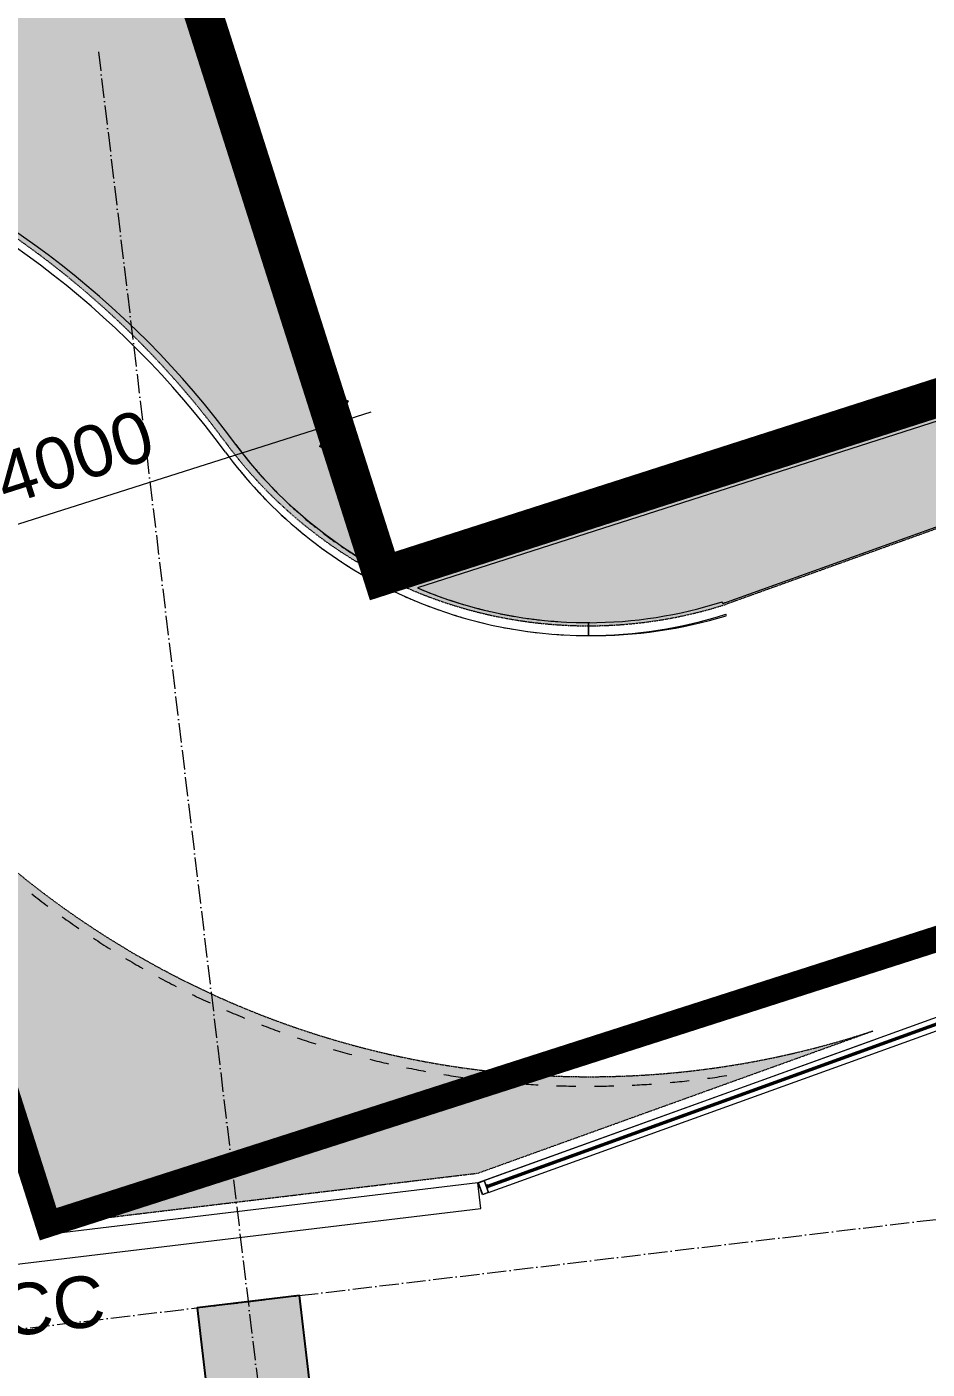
# Model space of a CAD drawing. Header units: millimetres. Extents: x -55734 to 116976, y -16290 to 119094.
# Drawn here: x 74519 to 81509, y 30909 to 41333 of the extents above; entities that cross this region are included whole.
import ezdxf
from ezdxf.xclip import XClip

# ---------------------------------------------------------------- set-up
doc = ezdxf.new("R2010")
doc.units = ezdxf.units.MM
doc.header["$XCLIPFRAME"] = 0
for name, pattern in [('gf$0$Dash', [6, 3, -3]), ('Grid Line', [4.2, 3, -0.6, 0, -0.6]), ('HIDDEN2', [4.7624999999999975, 3.174999999999999, -1.587499999999999]), ('PHANTOM', [63.50000000000001, 31.75, -6.35, 6.35, -6.35, 6.35, -6.35])]:
    doc.linetypes.add(name, pattern=pattern)
doc.layers.get('Defpoints').update_dxf_attribs({"color": 230})
for name, color, linetype, lineweight in [('@ color hatch', 7, 'Continuous', 13), ('A-FLOR-PATT', 8, 'Continuous', 9), ('CHU', 181, 'Continuous', 5), ('CUA', 31, 'Continuous', 9), ('DIM', 1, 'Continuous', 5), ('NET THAY 2', 55, 'Continuous', 5), ('NET-CAT', 3, 'Continuous', 15), ('NET-THAY', 2, 'Continuous', 9), ('TRUC', 225, 'Continuous', 5), ('X-COT HAM$0$LC.HA', 8, 'Continuous', 9)]:
    doc.layers.add(name, color=color, linetype=linetype, lineweight=lineweight)
doc.layers.add('CGXD', color=5, linetype='HIDDEN2')
doc.layers.add('RD-AB', color=4, linetype='PHANTOM')
doc.styles.add('Arial_3', font='arial_1.ttf', dxfattribs={"height": 400})
doc.styles.add('TA1', font='arial_1.ttf')
doc.dimstyles.new('D_200_KTx2', dxfattribs={"dimtxt": 400, "dimasz": 300, "dimexe": 300, "dimexo": 300, "dimgap": 160, "dimtad": 1, "dimdec": 0, "dimzin": 9, "dimtxsty": 'TA1', "dimblk": 'ARCHTICK', "dimcen": 1, "dimdle": 300, "dimclrd": 256, "dimclre": 256, "dimclrt": 7, "dimadec": 0, "dimazin": 0, "dimtfac": 1, "dimtdec": 0, "dimtix": 1, "dimtmove": 1, "dimatfit": 3, "dimldrblk": 'ARCHTICK', "dimfxl": 1, "dimtolj": 1, "dimtzin": 0, "dimlwd": -1, "dimlwe": -1, "dimarcsym": 0})
pattern_1 = [(0, (418126.4419776538, 155406.2986128015), (75, 75), [37.5, -112.5]), (90, (418145.1919776538, 155387.5486128015), (-74.99999999999999, 75), [37.5, -112.5])]

# ---------------------------------------------------------------- blocks, each defined once
blk = doc.blocks.new('ALC1807-ASCENT PLAZA-KET CAU_rvt-1-MẶT BẰNG TẦNG 1')
at = {"layer": 'X-COT HAM$0$LC.HA'}
blk.add_hatch(color=256, dxfattribs=at).paths.add_polyline_path([(76634.64657328473, 31480.12888966595), (75840.32495076607, 31384.98079457535), (75935.47304585665, 30590.65917205672), (76729.79466837528, 30685.80726714731)], flags=0)
at = {"lineweight": 25}
blk.add_lwpolyline([(76634.64657328474, 31480.12888966597), (75840.32495076611, 31384.98079457538), (75935.4730458567, 30590.65917205675), (76729.79466837534, 30685.80726714734)], close=True, dxfattribs=at)
blk = doc.blocks.new('_ARCHTICK')
at = {"color": 0, "linetype": 'ByBlock', "const_width": 0.15}
blk.add_lwpolyline([(-0.5, -0.5), (0.5, 0.5)], dxfattribs=at)
blk = doc.blocks.new('*D194')
at = {"layer": 'Defpoints', "color": 0, "transparency": 16777216}
for p in [(132637.0113204487, 71677.17154249802), (128825.3515963671, 70463.60036074156, -3.47962208218722e-06), (128825.3515963671, 70463.60036074156)]:
    blk.add_point(p, dxfattribs=at)
at = {"layer": 'DIM', "transparency": 16777216}
blk.add_line((132922.8723568716, 71768.18510113186), (128539.4905599441, 70372.58680210773), dxfattribs=at)
at = {"layer": 'DIM', "transparency": 16777216, "xscale": 300, "yscale": 300, "zscale": 300}
for p, rotation in [((132637.0113204487, 71677.17154249802), 17.6606388810385), ((128825.3515963671, 70463.60036074156), 197.6606388810385)]:
    blk.add_blockref('_ARCHTICK', p, dxfattribs=dict(at, rotation=rotation))
at = {"layer": 'DIM', "color": 7, "transparency": 16777216, "insert": (130620.6821410634, 71417.44906896495), "char_height": 400, "attachment_point": 5, "rotation": 17.66063888103853, "style": 'TA1'}
blk.add_mtext('\\A1;4000', dxfattribs=at)
blk = doc.blocks.new('*U158')
for p, q in [((7437.023445914377, 99.99999999976717, -2.446082159549099e-05), (50.00000000126602, 99.99999999894499, -2.446082159549099e-05)), ((7437.023445914377, 5.820766091346741e-11, -2.446082161722101e-05), (50.00000000126602, -5.598849384114146e-09, -2.446082159549099e-05)), ((7424.02344591426, 58.25000000052387, -2.446082159549099e-05), (63.00000000138425, 58.24999999889405, -2.446082154757012e-05)), ((7424.02344591426, 41.75000000064028, -2.446082159549099e-05), (63.00000000138425, 41.74999999901047, -2.446082154757012e-05))]:
    blk.add_line(p, q)
at = {"ltscale": 100}
for p, q in [((50.00000000138425, 60.99999999895226, -4.892164319098198e-05), (50.00000000138425, 38.99999999895226, -4.892164319098198e-05)), ((50.00000000126784, 60.99999999895226, -4.892164319098198e-05), (50.00000000126784, 38.99999999895226, -4.892164319098198e-05)), ((7437.02344591426, 61.00000000081491, -2.446082159549099e-05), (7437.02344591426, 39.00000000081491, -2.446082159549099e-05)), ((7437.023445914377, 61.00000000081491, -2.446082159549099e-05), (7437.023445914377, 39.00000000081491, -2.446082159549099e-05))]:
    blk.add_line(p, q, dxfattribs=at)
at = {"color": 1, "lineweight": 0, "ltscale": 10}
blk.add_line((56.55774388472673, 49.99999999976717, -2.446082159549099e-05), (7430.465702030918, 50.00000000162981, -2.446082164341186e-05), dxfattribs=at)
at = {"ltscale": 25, "elevation": -2.446082159549099e-05}
for points in [[(1.266016624867916e-09, -3.736204234883189e-09), (50.00000000126602, -3.736204234883189e-09), (50.00000000126602, 99.9999999962638), (1.266016624867916e-09, 99.9999999962638)], [(2.000000001266017, 1.999999996263796), (48.00000000126602, 1.999999996263796), (48.00000000126602, 97.9999999962638), (2.000000001266017, 97.9999999962638)]]:
    blk.add_lwpolyline(points, close=True, dxfattribs=at)
for points, elevation in [([(50.00000000138425, 38.99999999976717), (50.00000000138425, 60.99999999976717), (62.50000000138425, 60.99999999976717, -0.4142135623730951), (63.00000000138425, 60.49999999976717), (63.00000000138425, 56.99999999976717, -0.4142135623730951), (62.50000000138425, 56.49999999976717, -0.4142135623730951), (62.00000000138425, 56.99999999976717), (62.00000000138425, 59.49999999976717, 0.4142135623730951), (61.50000000138425, 59.99999999976717), (51.50000000138425, 59.99999999976717, 0.4142135623730951), (51.00000000138425, 59.49999999976717), (51.00000000138425, 40.49999999976717, 0.4142135623730943), (51.50000000138425, 39.99999999976717), (61.50000000138425, 39.99999999976717, 0.4142135623730974), (62.00000000138425, 40.49999999976717), (62.00000000138425, 42.99999999976717, -0.4142135623730951), (62.50000000138425, 43.49999999976717, -0.4142135623730951), (63.00000000138425, 42.99999999976717), (63.00000000138425, 39.49999999976717, -0.4142135623730974), (62.50000000138425, 38.99999999976717), (50.00000000138425, 38.99999999976717)], -4.892164319098187e-05), ([(7437.02344591426, 39.00000000162981), (7437.02344591426, 61.00000000162981), (7424.52344591426, 61.00000000162981, 0.4142135623730951), (7424.02344591426, 60.50000000162981), (7424.02344591426, 57.00000000162981, 0.4142135623730951), (7424.52344591426, 56.50000000162981, 0.4142135623730951), (7425.02344591426, 57.00000000162981), (7425.02344591426, 59.50000000162981, -0.4142135623730951), (7425.52344591426, 60.00000000162981), (7435.52344591426, 60.00000000162981, -0.4142135623730951), (7436.02344591426, 59.50000000162981), (7436.02344591426, 40.50000000162981, -0.4142135623730943), (7435.52344591426, 40.00000000162981), (7425.52344591426, 40.00000000162981, -0.4142135623730974), (7425.02344591426, 40.50000000162981), (7425.02344591426, 43.00000000162981, 0.4142135623730951), (7424.52344591426, 43.50000000162981, 0.4142135623730951), (7424.02344591426, 43.00000000162981), (7424.02344591426, 39.50000000162981, 0.4142135623730974), (7424.52344591426, 39.00000000162981), (7437.02344591426, 39.00000000162981)], -2.446082159549088e-05)]:
    blk.add_lwpolyline(points, format="xyb", dxfattribs=dict(elevation=elevation))
for points, elevation in [([(50.00000000126784, 40.49999999802094), (50.00000000126784, 59.49999999802094)], -4.892164319098187e-05), ([(50.00000000138425, 40.49999999976717), (50.00000000138425, 59.49999999976717)], -4.892164319098187e-05), ([(7437.023445914377, 40.49999999988358), (7437.023445914377, 59.49999999988358)], -2.446082159549088e-05), ([(7437.02344591426, 40.50000000162981), (7437.02344591426, 59.50000000162981)], -2.446082159549088e-05)]:
    blk.add_lwpolyline(points, dxfattribs=dict(elevation=elevation))
for points in [[(56.58620753813193, 52.33073006733321, 0.1102261129281127), (56.55774388472673, 52.20318394817878), (56.55774388472673, 47.79681605135556, 0.1102261129279761), (56.58620753813193, 47.66926993231755, 0.5475868052481334), (60.19425021913958, 47.19871107453946, -0.3715347355079976), (60.58558232557152, 47.21708931925241, 0.207699257851977), (64.71627869304393, 47.37292371387593, -0.6266160379370466), (65.0459019259888, 47.28823614737485, -0.0880989887940883), (63.00000000138425, 41.92633093066979), (63.00000000138425, 44.06600918807089), (60.19695600260638, 44.06600918807089), (60.19695600260638, 42.91008901793975), (55.67814755182371, 46.46787602850236, -0.262770415069033), (55.43648003575981, 46.89596985897515), (55.43648003575981, 49.99999999976717), (55.43648003575981, 53.10403014055919, -0.262770415069033), (55.67814755182371, 53.53212397114839), (60.19695600260638, 57.08991098159458), (60.19695600260638, 55.93399081146345), (63.00000000138425, 55.93399081146345), (63.00000000138425, 58.07366906898096, -0.0880989887940883), (65.0459019259888, 52.71176385227591, -0.6266160379370582), (64.71627869304393, 52.6270762856584, 0.2076992578519962), (60.58558232557152, 52.78291068039834, -0.3715347355080128), (60.19425021913958, 52.80128892499488, 0.5475868052479469)], [(7430.437238377513, 52.33073006919585, -0.1102261129281127), (7430.465702030918, 52.20318395004142), (7430.465702030918, 47.79681605321821, -0.1102261129279761), (7430.437238377513, 47.66926993418019, -0.5475868052481334), (7426.829195696505, 47.19871107640211, 0.3715347355079976), (7426.437863590073, 47.21708932111505, -0.207699257851977), (7422.307167222601, 47.37292371573858, 0.6266160379370466), (7421.977543989656, 47.28823614923749, 0.0880989887940883), (7424.02344591426, 41.92633093253244), (7424.02344591426, 44.06600918993354), (7426.826489913038, 44.06600918993354), (7426.826489913038, 42.9100890198024), (7431.345298363821, 46.46787603036501, 0.262770415069033), (7431.586965879885, 46.89596986083779), (7431.586965879885, 50.00000000162981), (7431.586965879885, 53.10403014242183, 0.262770415069033), (7431.345298363821, 53.53212397301104), (7426.826489913038, 57.08991098345723), (7426.826489913038, 55.93399081332609), (7424.02344591426, 55.93399081332609), (7424.02344591426, 58.07366907084361, 0.0880989887940883), (7421.977543989656, 52.71176385413855, 0.6266160379370582), (7422.307167222601, 52.62707628752105, -0.2076992578519962), (7426.437863590073, 52.78291068226099, 0.3715347355080128), (7426.829195696505, 52.80128892685752, -0.5475868052479469)]]:
    blk.add_lwpolyline(points, format="xyb", close=True)
for points in [[(56.55774388472673, 47.49999999976717), (56.55774388472673, 52.49999999976717), (7430.465702030918, 52.50000000162981), (7430.465702030918, 47.50000000162981)], [(7487.023445914377, 99.99999999976717), (7487.023445914377, 0), (7437.023445914377, 0), (7437.023445914377, 99.99999999976717)], [(7485.023445914377, 97.99999999976717), (7485.023445914377, 2), (7439.023445914377, 2), (7439.023445914377, 97.99999999976717)]]:
    blk.add_lwpolyline(points, close=True)
blk = doc.blocks.new('A$C1F0A2BF7')
at = {"layer": '@ color hatch', "ltscale": 0.5}
h = blk.add_hatch(dxfattribs=at)
h.set_pattern_fill('CROSS', color=139, scale=300)
h.set_pattern_definition(pattern_1)
edge = h.paths.add_edge_path()
edge.add_line((100730.9943147547, 69175.45548290684), (117344.7514207972, 73191.90603420153))
edge.add_line((117344.7514207972, 73191.90603420153), (124832.6504636392, 74932.41398943479))
edge.add_line((124832.6504636393, 74932.41398943478), (131039.2074507076, 76695.65315184156))
edge.add_line((131039.2074507076, 76695.65315184157), (133013.2596664865, 70495.42737420875))
edge.add_arc((134612.9688090757, 73608.45333926429), 3499.999999999109, 216.3524948346997, 242.8024589970868, ccw=False)
edge.add_arc((126156.4206703111, 67384.5643961149), 6999.999999996249, 36.35249483465213, 102.7523131960874)
edge.add_line((124611.2629847168, 74211.89826275693), (103519.0034609916, 68669.41647686347))
edge.add_arc((102696.5555245093, 72071.41286013229), 3499.999999999739, 235.83424668101628, 283.59074592841216, ccw=False)
h = blk.add_hatch(dxfattribs=at)
h.set_pattern_fill('CROSS', color=139, scale=300)
h.set_pattern_definition(pattern_1)
edge = h.paths.add_edge_path()
edge.add_line((133010.254338776, 70494.40454838515), (152338.6734460102, 76699.36165398613))
edge.add_line((152338.6734460102, 76699.36165398613), (152826.2710405294, 76434.58571311602))
edge.add_line((152826.2710405294, 76434.58571311602), (135682.7911870266, 70275.96476769653))
edge.add_arc((134611.002848697, 73621.00907010157), 3512.556281005599, 242.88861355448068, 287.76602013383024, ccw=False)
h = blk.add_hatch(dxfattribs=at)
h.set_pattern_fill('CROSS', color=139, scale=300)
h.set_pattern_definition(pattern_1)
edge = h.paths.add_edge_path()
edge.add_line((125695.1160988158, 70854.0309390132), (129393.9416922957, 68594.05963213612))
edge.add_line((129393.9416922957, 68594.05963213611), (130416.6558621354, 65457.84507420585))
edge.add_line((130416.6558621354, 65457.84507420585), (133732.252177222, 65855.69565777577))
edge.add_line((133732.252177222, 65855.69565777577), (136819.3636616622, 66965.27475108317))
edge.add_arc((134612.9688090767, 73608.4533392667), 7000.000000001151, 216.3524948346879, 288.37284363465005, ccw=False)
edge.add_arc((126156.4206703099, 67384.5643961119), 3499.999999998965, 36.35249483468047, 97.57369532617159)
at = {"layer": 'CGXD', "ltscale": 200, "const_width": 200, "elevation": -3.977424561112374e-06}
blk.add_lwpolyline([(96759.1922425876, 45314.89457109713), (136491.8992185477, 50242.43477516693), (170213.8398296268, 54174.34778361268), (170585.9416243315, 54217.73004785799), (168911.8033966975, 58286.30155955873), (165478.7218493699, 66500.94243746078), (165408.7342870651, 66480.49809603156), (161216.9828122522, 75348.57309405641), (153561.1226146654, 72890.82706285013), (130418.0220422434, 65461.24212783163), (128403.46457685, 71788.68930861734), (125832.2476587936, 71058.24948267722), (118267.2105483628, 69299.8113417508), (97389.2170030819, 64252.46243989574)], dxfattribs=at)
at = {"layer": 'NET-THAY'}
blk.add_line((152713.6326953374, 76819.66912808915, -4.978024789251535e-07), (133013.4165751332, 70495.34674763482, -4.978024789251535e-07), dxfattribs=at)
at = {"layer": 'NET-THAY', "linetype": 'gf$0$Dash'}
for points, elevation in [([(100730.9943147547, 69175.45548290684), (117344.7514207972, 73191.90603420153), (124832.6504636393, 74932.41398943478), (131039.2074507076, 76695.65315184157), (133013.2596664865, 70495.42737420875, -0.115924881621918), (131794.1194294882, 71533.82369154587, 0.298112084596343), (124611.2629847168, 74211.89826275693), (103519.0034609916, 68669.41647686347, -0.2114463366983028)], -4.978024789251535e-07), ([(133010.254338776, 70494.40454838515), (152338.6734460102, 76699.36165398613), (152826.2710405294, 76434.58571311602), (135682.7911870266, 70275.96476769654, -0.1983563472750801)], -3.974280587232363e-07), ([(125695.1160988158, 70854.0309390132), (129393.9416922957, 68594.05963213611), (130416.6558621354, 65457.84507420585), (133753.4250211796, 65857.81688930086), (136820.4372319524, 66962.03057990698, -0.3246027054324359), (128975.2700498982, 69459.19404382928, 0.2736684732394846)], -4.978024789251535e-07)]:
    blk.add_lwpolyline(points, format="xyb", close=True, dxfattribs=dict(at, elevation=elevation))
at = {"layer": 'RD-AB', "ltscale": 30, "const_width": 300, "elevation": -2.891235942494149e-06}
blk.add_lwpolyline([(175144.3194961438, 53651.8524340227), (172606.898610726, 59818.41512114048), (167790.4402210582, 71343.18533968633), (167565.7370161639, 71277.5464048555), (163334.480580471, 80229.19815068714), (152338.6644583901, 76699.23251175933), (133013.2697516246, 70495.2383266515), (131039.1984629638, 76695.52400957758), (124832.5036401305, 74932.30556845132), (117344.6045972787, 73191.79761321568), (100730.8474912462, 69175.34706192328)], dxfattribs=at)
at = {"layer": 'DIM'}
dim = blk.add_aligned_dim(p1=(132637.0113204487, 71677.17154249802, -4.978024789251535e-07), p2=(128825.3515963671, 70463.60036074156, -3.977424561112374e-06), distance=0, dimstyle='D_200_KTx2', dxfattribs=at)
dim.commit()
dim.dimension.update_dxf_attribs({"geometry": '*D194', "text_midpoint": (130620.6821410634, 71417.44906896495, -4.978024789251535e-07)})

msp = doc.modelspace()

# ---------------------------------------------------------------- hatches: boundary and pattern name
at = {"layer": 'A-FLOR-PATT', "lineweight": 5}
h = msp.add_hatch(dxfattribs=at)
h.set_pattern_fill('FP_20', color=256, style=0, pattern_type=2)
h.set_pattern_definition([(111.942, (-1457386.195, -2305763.585), (-116.8543946991551, 49.74141189686995), [23.812, -155.793]), (66.942, (-1457386.195, -2305763.585), (-116.8538237331624, 49.74116885376754), [23.813, -103.188]), (156.942, (-1457386.195, -2305763.585), (-49.74116885376752, -116.8538237331624), [23.813, -103.188])])
h.paths.add_polyline_path([(46954.38472283534, 35170.21622413313), (47071.68804919059, 35172.05290581874), (47251.85813195971, 35182.37024644837), (47450.85965662423, 35205.35262342265), (47638.4854472064, 35237.77766594181), (47849.39779395577, 35287.26252828303), (68877.46546700898, 40811.50179800519), (69161.28544330093, 40868.81865363979), (69447.26585773651, 40914.5248225545), (69734.91687877299, 40948.53583781453), (70023.74581342816, 40970.78917277224), (70313.25795117143, 40981.24426566969), (70604.17794094252, 40979.82602475781), (70897.76677788878, 40966.23114662515), (71190.54144029568, 40940.49745385593), (71482.0002489584, 40902.66904199582), (71771.64377943227, 40852.81073129739), (72058.97571781192, 40791.00795564856), (72343.50371118335, 40717.36661617833), (72656.74674869767, 40620.83278827808), (72902.20330994368, 40535.09306294536), (73175.41756482949, 40426.77318103037), (73443.91481415385, 40307.23886379757), (73707.23497887354, 40176.69493730923), (73964.92685105388, 40035.36509296217), (74216.54886702845, 39883.49150418537), (74493.02266092463, 39698.67368819154), (74699.86981901537, 39549.17167642569), (74930.74056836497, 39367.29830568174), (75153.88650730767, 39176.02594535681), (75368.92526779266, 38975.682347056), (75575.48837369044, 38766.61080625508), (75773.22187219062, 38549.16957405237), (75961.78694031083, 38323.73124329251), (76250.06847033743, 37950.60478317046), (76372.81336944166, 37809.59429066737), (76490.4036574582, 37687.59627665857), (76609.70404519694, 37575.80552100728), (76675.5545904102, 37517.76735896925), (76814.30828261895, 37405.52533198137), (76969.6626690099, 37293.60562156534), (77107.2448592908, 37204.30019916777), (75239.52174816704, 43070.56092241887), (69098.85294593197, 41327.33132960009), (61610.95390308901, 39586.60855216845), (45248.71717154987, 35630.94190384966), (45422.78002564691, 35536.4740882705), (45607.0213069516, 35450.2552226353), (45797.4051493828, 35374.7056957569), (45974.0970427804, 35315.75195070689), (46165.56161903375, 35263.92832707029), (46321.39944970341, 35230.9387808622), (46393.27672247542, 35217.8159586824), (46513.00815115869, 35199.98617268996), (46597.29070306282, 35189.68043495063), (46711.15910693754, 35179.60570560127), (46842.37851824471, 35171.84591579955), (46915.37413352879, 35170.7838286917)], flags=0)
h = msp.add_hatch(dxfattribs=at)
h.set_pattern_fill('FP_18', color=256, style=0, pattern_type=2)
h.set_pattern_definition([(65.794, (-2666125.564, -492911.719), (-45.08637164761615, 118.7281630854829), [23.812, -155.793]), (20.794, (-2666125.564, -492911.719), (-45.08615134965468, 118.7275829640107), [23.813, -103.188]), (110.794, (-2666125.564, -492911.719), (-118.7275829640107, -45.08615134965466), [23.813, -103.188])])
h.paths.add_polyline_path([(74752.43137165284, 32064.75280796051), (77973.94346399949, 32450.64276765492), (79630.89220187301, 33045.94344770412), (79335.94631871876, 33020.74505910262), (79040.20642054603, 33007.8630791816), (78744.18659395489, 33007.31990077086), (78448.40141214628, 33019.11646808121), (78131.47975572143, 33045.94344770412), (77823.89608271857, 33085.56712507794), (77567.5879887597, 33128.2325836333), (77277.86556887299, 33188.96932863056), (76990.92670919937, 33261.73005695991), (76707.27019743559, 33346.38828817163), (76427.38911555191, 33442.79686030807), (76151.76998266362, 33550.78818571811), (75880.89190931279, 33670.17454237416), (75615.22576462627, 33800.74840019108), (75355.23335780132, 33942.28278177811), (75101.36663533958, 34094.53165699373), (74854.06689542557, 34257.23037062176), (74613.76402081473, 34430.0961024244), (74380.87573156632, 34612.82835876894), (74155.80685891688, 34805.10949497899), (73938.94864156048, 35006.60526749723), (73711.58962101121, 35237.92493251807), (73531.35710903862, 35435.82426678011), (73341.332312901, 35662.80137935023), (73040.19657735464, 36052.01158684383), (72910.7526488646, 36199.30361316029), (72773.03274716876, 36338.88835557963), (72627.4949538174, 36470.30152975088), (72474.62335409624, 36593.10603145201), (72314.92642687053, 36706.89339047758), (72148.33329205362, 36811.61694900205), (71962.31433585541, 36913.05306674101), (71770.73509129803, 37002.62057149532), (71618.81201598812, 37064.77744406824), (71433.34695666844, 37128.44363141232), (71244.52004534994, 37181.31204543466), (71052.95935483188, 37223.2068361327), (70859.30205096338, 37253.98865377999), (70664.19227331158, 37273.5551124283), (70468.27899263728, 37281.84113046164), (70272.21385229945, 37278.81914707072), (73743.83712381721, 35157.66777520128), (74746.02764883132, 32084.39020942635)], flags=0)

# ---------------------------------------------------------------- linework, layer by layer
at = {"layer": 'NET-CAT'}
for p, q in [((74682.81110810819, 31955.69844886951), (73660.20642543377, 35091.57725781738)), ((78019.63042205168, 32355.40052468174), (74682.81110810819, 31955.69844886951)), ((78043.41744582434, 32156.82011905207), (78019.63042205168, 32355.40052468174)), ((73268.57687858857, 31584.86416134664), (78043.41744582434, 32156.82011905207))]:
    msp.add_line(p, q, dxfattribs=at)
at = {"layer": 'NET-THAY'}
for p, q in [((77279.61905741843, 36992.93003341035), (96979.79242925595, 43317.23869043902)), ((75305.40993299976, 43193.23643761934), (77279.46214877864, 36993.01065998652)), ((96912.6296835062, 43190.65094698317), (77552.55995613843, 36975.52510689771)), ((77107.25864512769, 37204.25689975488), (75239.52174816682, 43070.5609224189)), ((79921.96406605514, 36855.09486113381), (96973.99340540115, 42980.86313855543)), ((79921.96406605514, 36855.09486113381), (79917.66671401574, 36868.51843649519)), ((78879.12911236612, 36706.03661712635), (78879.18548598219, 36606.03663301628)), ((78879.1570963887, 36606.03662507173), (78879.15750195956, 36706.0366250709)), ((79949.81562157045, 36758.843331469), (79944.99268297387, 36772.26873163538)), ((81107.04015757355, 33470.02876526825), (78019.63042205168, 32355.40052468174))]:
    msp.add_line(p, q, dxfattribs=at)
at = {"layer": 'NET-THAY', "flags": 128}
msp.add_lwpolyline([(77107.24485929067, 37204.26546310297), (76968.61329678177, 37293.60562156538), (76834.46864499895, 37389.56997000549), (76705.13621503767, 37491.92654953269), (76580.91989499169, 37600.43479732711), (76462.11160221725, 37714.83975755567), (76348.99060527983, 37834.87267328944), (76241.82365467666, 37960.25065173698), (76140.86046548173, 38090.68211011713)], dxfattribs=at)
at = {"layer": 'NET-THAY'}
for centre, radius, start, end in [((70422.62315260316, 33882.14768189267), 7099.999999996273, 36.35249483466774, 102.7662414927254), ((70422.62315260316, 33882.14768189267), 6999.999999996284, 36.35249483466868, 102.7523131960903), ((78879.17129136795, 40106.03662504204), 3399.999999999096, 216.352494834667, 219.3460383831632), ((78879.17129136795, 40106.03662504204), 3499.999999999097, 216.3524948346669, 242.8024589970858), ((78879.17129136795, 40106.03662504204), 3499.999999999092, 219.7054639077151, 220.7919799923125), ((78879.17129136795, 40106.03662504204), 3399.999999999091, 220.3236005176801, 222.3451306038471), ((78879.17129136795, 40106.03662504204), 3399.999999999094, 223.5005349398093, 225.3535056230049), ((78879.17129136795, 40106.03662504204), 3499.999999999101, 223.0584329807628, 224.3435681069678), ((78879.17129136795, 40106.03662504204), 3399.999999999095, 226.5639577623049, 228.3790885289652), ((78879.17129136795, 40106.03662504204), 3499.9999999991, 226.3417930783143, 227.7683137689822), ((78879.17129136795, 40106.03662504204), 3499.999999999097, 229.671570407445, 231.150778592369), ((78879.17129136795, 40106.03662504204), 3399.999999999102, 229.5895367589206, 231.4425124491683), ((78879.17129136795, 40106.03662504204), 3399.999999999099, 232.5979011172623, 234.619438650029), ((78879.17129136795, 40106.03662504204), 3499.999999999096, 233.0013537315936, 234.5140248300206), ((78879.17129136795, 40106.03662504204), 3399.999999999099, 235.5969851260165, 238.5902478371941), ((78879.17129136795, 40106.03662504204), 3499.999999999094, 236.3311432944545, 237.8669225749079), ((78879.17129136795, 40106.03662504204), 3499.999999999103, 239.6609393553696, 241.2136111992683), ((78879.17129136795, 40106.03662504204), 3499.999999999101, 242.8053468902508, 245.1702210912445), ((78879.17129136795, 40106.03662504204), 3499.999999999099, 243.0968785225082, 243.2796255916336), ((78879.17129136795, 40106.03662504204), 3499.999999999096, 245.1702210912447, 269.9997676250279), ((78879.17129136795, 40106.03662504204), 3499.999999999089, 245.8948606037683, 247.3284344151073), ((78879.17129136795, 40106.03662504204), 3399.999999999092, 247.0343121780062, 269.9997676250285), ((78879.17129136795, 40106.03662504204), 3399.999999999091, 247.0343121780053, 250.3408772001716), ((78879.17129136795, 40106.03662504204), 3499.999999999096, 249.1397560324756, 250.5762805807416), ((78879.17129136795, 40106.03662504204), 3399.999999999093, 251.4428251181567, 253.6474493057113), ((78879.17129136795, 40106.03662504204), 3399.999999999092, 254.9696354549807, 256.9540287978242), ((78877.20533098913, 40118.59235587934), 3412.556281005609, 270.0322997044936, 287.7516713077571), ((78920.71448773176, 40118.59900496429), 3412.556281005612, 287.0556673640795, 287.4748997742418), ((78879.17129136795, 40106.03662504204), 3499.999999999099, 252.3906820198695, 253.8192123350935), ((78879.17129136795, 40106.03662504204), 3499.999999999096, 255.6516534795461, 257.0588727113046), ((78879.17129136795, 40106.03662504204), 3399.999999999095, 258.3704882524657, 260.260616000495), ((78879.17129136795, 40106.03662504204), 3399.999999999107, 261.7293551766083, 263.5672112598785), ((78879.17129136795, 40106.03662504204), 3399.999999999103, 265.0691375831448, 266.8738149465758), ((78879.17129136795, 40106.03662504204), 3399.999999999084, 268.3986436797221, 270.1886026463743), ((78919.85494535355, 40118.35729200194), 3512.556281005611, 269.3363654299504, 287.0448820338445), ((78877.20533098913, 40118.59235587934), 3512.55628100561, 270.0322997044929, 287.6975021247632), ((78879.17129136795, 40106.03662504204), 3499.999999999088, 258.9312763694178, 260.2962438696377), ((78879.17129136795, 40106.03662504204), 3499.999999999097, 262.2519332043513, 263.5319488170306), ((78879.17129136795, 40106.03662504204), 3499.99999999909, 265.6957334713493, 266.7664016573568), ((78879.17129136878, 40106.03662504446), 7000.000000001157, 231.8762478509574, 233.169937931593), ((78879.17129136878, 40106.03662504446), 7000.000000001146, 234.2910538751329, 235.5724301020212), ((78879.17129136878, 40106.03662504446), 7000.000000001155, 236.7029609713302, 237.974922349299), ((78879.17129136878, 40106.03662504446), 7000.000000001165, 239.1128845905869, 240.3774146739556), ((78879.17129136878, 40106.03662504446), 7000.000000001151, 241.5213914424169, 242.7799070767367), ((78879.17129136878, 40106.03662504446), 7000.000000001161, 243.9288511146499, 245.1823995584032), ((78879.17129136878, 40106.03662504446), 7000.000000001154, 246.3355149327231, 247.5848921194985), ((78879.17129136878, 40106.03662504446), 7000.000000001159, 248.7415597529781, 249.9873847608292), ((78879.17129136878, 40106.03662504446), 7000.000000001154, 251.1471136429347, 252.3898774830774), ((78879.17129136878, 40106.03662504446), 7000.000000001159, 253.5522716208753, 254.7923702870558), ((78879.17129136878, 40106.03662504446), 7000.000000001164, 255.9571056714765, 257.1948631734102), ((78879.17129136878, 40106.03662504446), 7000.000000001165, 258.3616713241004, 259.5973561429648), ((78879.17129136878, 40106.03662504446), 7000.000000001165, 260.7660121035326, 261.999849196417), ((78879.17129136878, 40106.03662504446), 7000.000000001158, 263.1701626047131, 264.4023423346177), ((78879.17129136878, 40106.03662504446), 7000.000000001163, 275.1888764120201, 276.4148093249872), ((78879.17129136878, 40106.03662504446), 7000.000000001171, 277.5923233610511, 278.817302988772), ((78879.17129136878, 40106.03662504446), 7000.000000001155, 265.5741506732231, 266.8048355583692), ((78879.17129136878, 40106.03662504446), 7000.000000001163, 267.9779989739276, 269.2073288684622), ((78879.17129136878, 40106.03662504446), 7000.000000001148, 270.3817261423851, 271.6098222656967), ((78879.17129136878, 40106.03662504446), 7000.000000001163, 272.78534764198, 274.0123157509211)]:
    msp.add_arc(centre, radius, start, end, dxfattribs=at)
at = {"layer": 'TRUC', "linetype": 'Grid Line', "ltscale": 50}
for p, q in [((75074.55710098051, 41139.81517860769), (79041.30486361848, 8016.967453665611)), ((41585.19059451253, 27281.66901028134), (106103.1561622593, 35009.97622093795))]:
    msp.add_line(p, q, dxfattribs=at)

# ---------------------------------------------------------------- block references
at = {"layer": 'NET-CAT'}
msp.add_blockref('ALC1807-ASCENT PLAZA-KET CAU_rvt-1-MẶT BẰNG TẦNG 1', (0, 0), dxfattribs=at)

# ---------------------------------------------------------------- texts
at = {"layer": 'CHU', "color": 7, "insert": (73523.84549225733, 31461.13123526166), "char_height": 400, "width": 1644.28, "attachment_point": 1, "rotation": 6.830649259233752, "line_spacing_factor": 0.9364389825664474, "style": 'Arial_3'}
msp.add_mtext('\\pt2540,5080,7620,10160,12700,15240,17780,20320,22860,25400,27940,30480,33020,35560,38100,40640,43180,45720,48260,50800,53340,55880,58420,60960,63500,66040,68580,71120,73660,76200,78740,81280;PCCC', dxfattribs=at)

# ---------------------------------------------------------------- next in the draw order: block references
at = {"layer": 'NET THAY 2'}
ref = msp.add_blockref('A$C1F0A2BF7', (-55733.66907395174, -33426.80598015153, 4.978024789251535e-07), dxfattribs=at)
XClip(ref).set_block_clipping_path([(-27462.618629115583, 51738.674998801594), (137958.51740970556, 152520.38063209807)])

# ---------------------------------------------------------------- next in the draw order: block references
at = {"layer": 'CUA', "extrusion": (5.983252395728606e-10, -1.655226545010969e-09, 1), "rotation": 199.8737243816645}
msp.add_blockref('*U158', (85064.26473544401, 34901.86916631576, -6.874403759254972e-06), dxfattribs=at)

doc.saveas('drawing.dxf')
